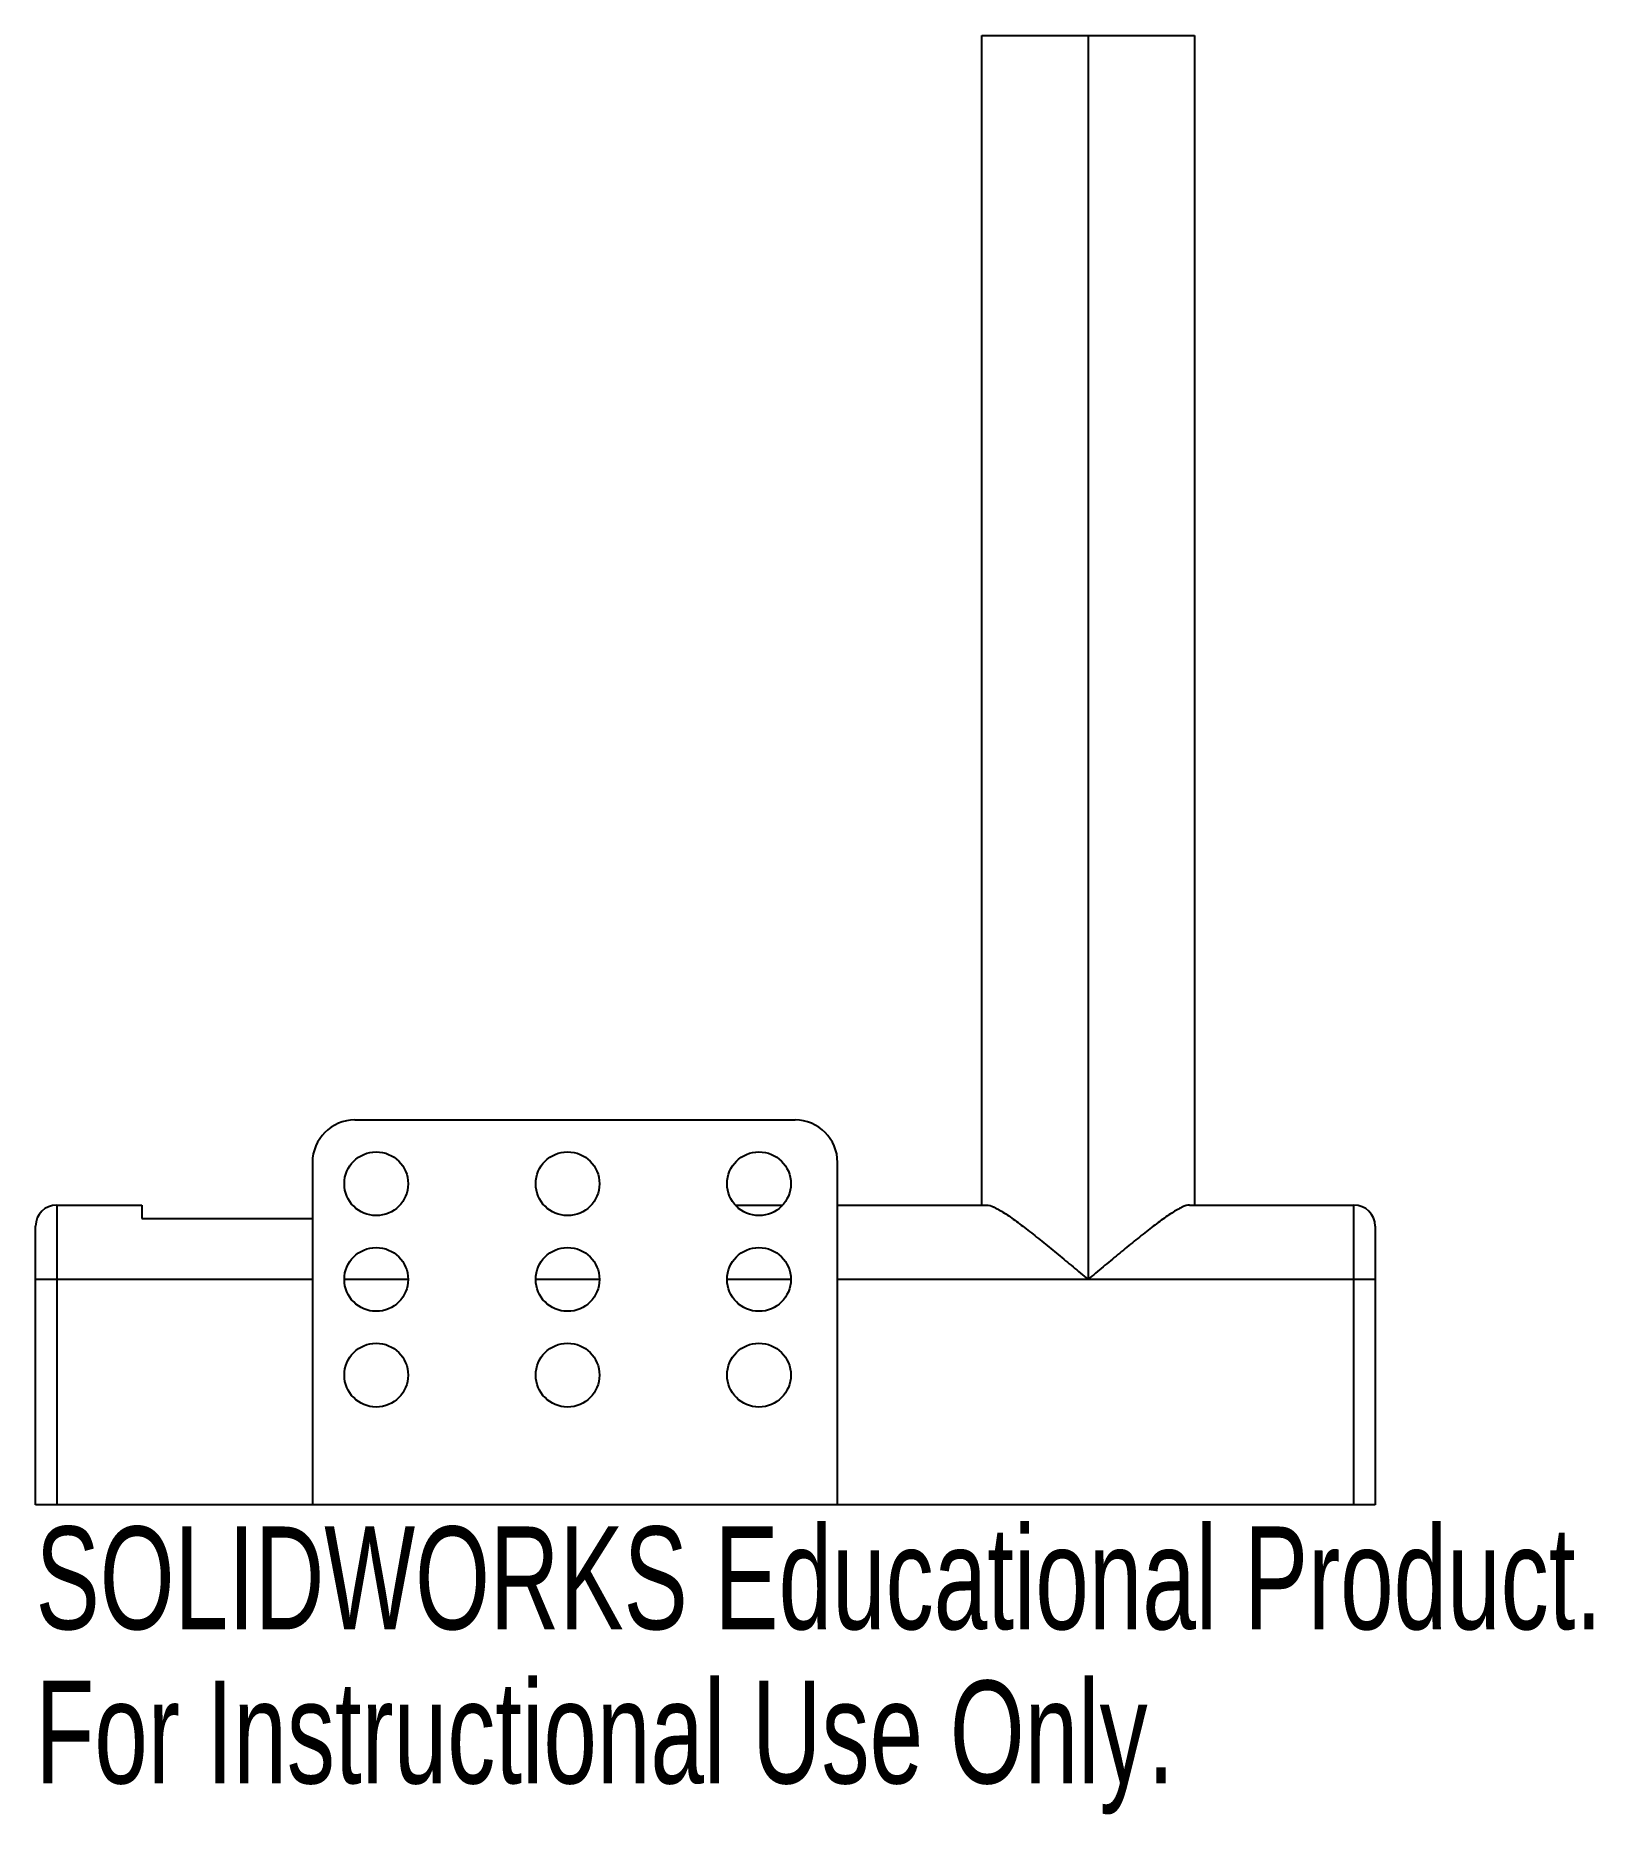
# Paper-space layout '_Back' of a CAD drawing. Header units: millimetres. Extents: x -44 to 29.3, y -14.7 to 69.
import ezdxf

# ---------------------------------------------------------------- set-up
doc = ezdxf.new("R2010")
doc.units = ezdxf.units.MM
doc.styles.add('SLDTEXTSTYLE0', font='TXT', dxfattribs={"width": 0.7})

psp = doc.layouts.new('_Back')

# ---------------------------------------------------------------- linework, layer by layer
at = {"color": 7, "linetype": 'Continuous', "lineweight": 25}
for p, q in [((0.493, 14), (0.493, 69)), ((0.493, 69), (10.493, 69)), ((5.493, 69), (5.493, 10.5)), ((10.493, 69), (10.493, 14)), ((-28.986, 18), (-8.29, 18)), ((-30.986, 16), (-30.986, -0.1)), ((-6.29, -0.1), (-6.29, 16)), ((-43.007, 14), (-43.007, -0.1)), ((-43.007, 14), (-39.007, 14)), ((-39.007, 14), (-39.007, 13.372)), ((-11.104, 14), (-8.868, 14)), ((-6.29, 14), (0.723, 14)), ((10.262, 14), (17.993, 14)), ((17.993, -0.1), (17.993, 14)), ((-44.007, -0.1), (-44.007, 13)), ((-39.007, 13.372), (-30.986, 13.372)), ((18.993, 13), (18.993, -0.1)), ((-30.986, 10.5), (-44.007, 10.5)), ((18.993, 10.5), (-6.29, 10.5)), ((18.993, -0.1), (-44.007, -0.1))]:
    psp.add_line(p, q, dxfattribs=at)
at = {"color": 8, "linetype": 'Continuous', "lineweight": 25}
for p, q in [((-26.486, 10.5), (-29.486, 10.5)), ((-17.486, 10.5), (-20.486, 10.5)), ((-8.486, 10.5), (-11.486, 10.5))]:
    psp.add_line(p, q, dxfattribs=at)
at = {"color": 7, "linetype": 'Continuous', "lineweight": 25}
for centre in [(-27.986, 15), (-18.986, 15), (-9.986, 15), (-27.986, 10.5), (-18.986, 10.5), (-9.986, 10.5), (-27.986, 6), (-18.986, 6), (-9.986, 6)]:
    psp.add_circle(centre, 1.5, dxfattribs=at)
for centre, radius, start, end in [((-28.986, 16), 2, 90, 180), ((-8.29, 16), 2, 0, 90), ((-43.007, 13), 1, 90, 180), ((17.993, 13), 1, 0, 90)]:
    psp.add_arc(centre, radius, start, end, dxfattribs=at)
for points in [[(0.723, 14), (0.816, 14), (0.935, 13.963), (1.146, 13.864), (1.223, 13.823), (1.384, 13.731), (1.468, 13.679), (1.732, 13.508), (1.925, 13.373), (2.324, 13.08), (2.531, 12.921), (2.96, 12.586), (3.183, 12.408), (3.633, 12.044), (3.86, 11.858), (4.319, 11.479), (4.551, 11.287), (5.019, 10.896), (5.258, 10.697), (5.493, 10.5)], [(10.262, 14), (10.169, 14), (10.051, 13.963), (9.839, 13.864), (9.763, 13.823), (9.602, 13.731), (9.517, 13.679), (9.253, 13.508), (9.061, 13.373), (8.661, 13.08), (8.454, 12.921), (8.025, 12.586), (7.802, 12.408), (7.352, 12.044), (7.125, 11.858), (6.666, 11.479), (6.435, 11.287), (5.967, 10.896), (5.728, 10.697), (5.493, 10.5)]]:
    psp.add_open_spline(points, degree=3, knots=[0, 0, 0, 0, 0.125, 0.125, 0.1875, 0.1875, 0.25, 0.25, 0.375, 0.375, 0.5, 0.5, 0.625, 0.625, 0.75, 0.75, 0.875, 0.875, 1, 1, 1, 1], dxfattribs=at)

# ---------------------------------------------------------------- texts
at = {"color": 7, "linetype": 'Continuous', "char_height": 4.83362, "attachment_point": 1, "style": 'SLDTEXTSTYLE0'}
for s, insert in [('SOLIDWORKS Educational Product.', (-44.007, -1.12)), ('For Instructional Use Only.', (-44.007, -8.37))]:
    psp.add_mtext(s, dxfattribs=dict(at, insert=insert))

doc.saveas('drawing.dxf')
